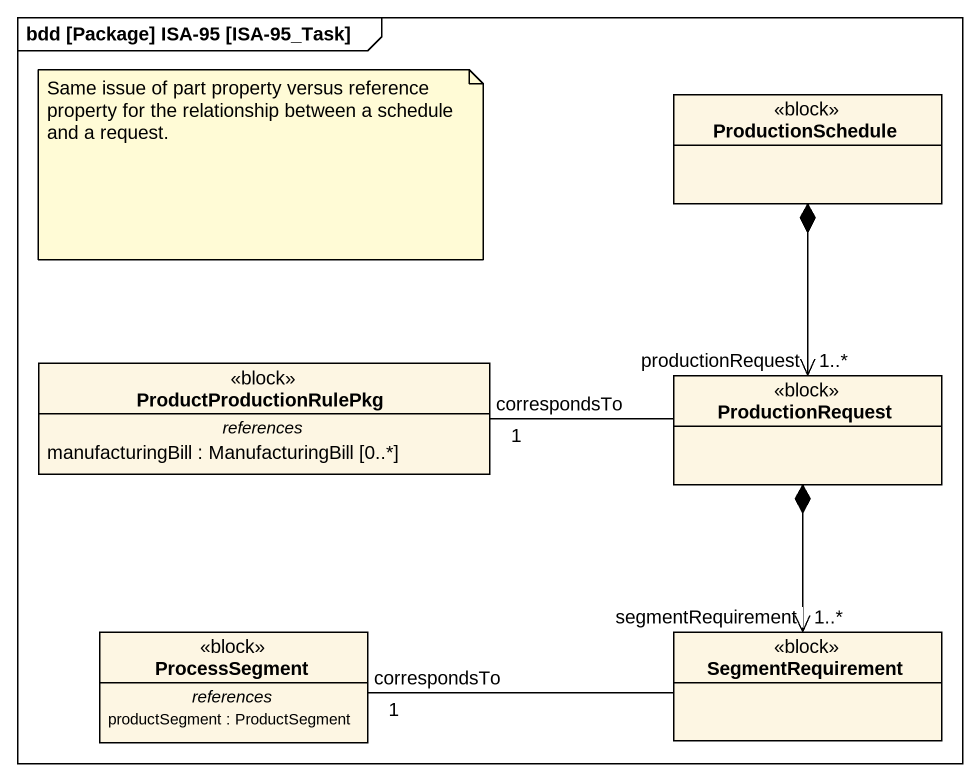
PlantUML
@startuml
mainframe bdd [Package] ISA-95 [ISA-95_Task]
hide circle
hide empty members
class ProductionSchedule <<block>>
class ProductProductionRulePkg <<block>> {
  -- references --
  manufacturingBill : ManufacturingBill [0..*]
}
class ProductionRequest <<block>>
class ProcessSegment <<block>> {
  -- references --
  productSegment : ProductSegment
}
class SegmentRequirement <<block>>
ProductionSchedule *--> "productionRequest\n1..*" ProductionRequest
ProductionRequest -left- "correspondsTo\n1" ProductProductionRulePkg
ProductionRequest *--> "segmentRequirement\n1..*" SegmentRequirement
SegmentRequirement -left- "correspondsTo\n1" ProcessSegment
note as N1
  Same issue of part property versus reference property for the relationship between a schedule and a request.
end note
@enduml
